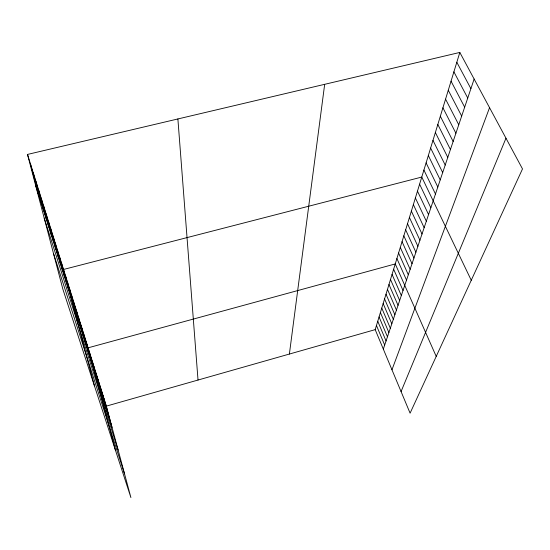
<?xml version="1.0" encoding="UTF-8"?>
<svg xmlns="http://www.w3.org/2000/svg" width="550" height="550" viewBox="0 0 550 550"><rect width="100%" height="100%" fill="white"/><g stroke="black" fill="none" stroke-linecap="round" stroke-linejoin="round"><path stroke-width="0.82" d="M289.382 354.042L324.672 84.322M459.821 52.436L522.5 168.926L410.094 413.174L375.189 329.636L459.821 52.436L27.5 154.433L62.844 289.094L130.907 497.564L106.329 406.127L27.5 154.433M383.322 349.092L474.134 79.042M391.964 369.786L489.548 107.683M401.067 391.566L505.979 138.229M106.329 406.127L375.189 329.636M456.823 62.267L470.896 88.674M453.894 71.844L467.741 98.051M451.048 81.18L464.668 107.188M448.271 90.276L461.677 116.091M445.562 99.144L458.755 124.767M442.922 107.8L455.909 133.231M440.344 116.243L453.138 141.481M437.828 124.486L450.429 149.531M435.373 132.529L447.789 157.389M432.974 140.381L445.204 165.062M430.629 148.06L442.688 172.556M428.34 155.554L440.227 179.871M426.099 162.882L437.821 187.021M423.913 170.053L435.469 194.006M471.254 280.273L421.774 177.059L63.525 269.466L94.442 385.88M419.602 184.181L430.842 207.783M417.478 191.146L428.56 214.569M415.394 197.952L426.326 221.196M413.366 204.607L424.146 227.679M411.373 211.124L422.015 234.018M409.427 217.498L419.932 240.226M407.522 223.733L417.89 246.29M405.659 229.838L415.889 252.23M403.837 235.819L413.937 258.046M402.05 241.67L412.026 263.739M400.297 247.411L410.149 269.314M398.578 253.028L408.313 274.773M396.901 258.534L406.512 280.122M436.219 356.4L395.251 263.931L88.069 347.834L115.493 450.354M393.635 269.225L403.019 290.503M392.054 274.416L401.328 295.543M390.5 279.503L399.664 300.486M388.974 284.494L398.035 305.326M387.482 289.389L396.44 310.083M386.011 294.195L394.873 314.744M384.574 298.911L393.332 319.316M383.158 303.545L391.82 323.806M381.769 308.089L390.342 328.212M380.408 312.551L388.884 332.544M379.067 316.938L387.454 336.793M377.754 321.248L386.052 340.966M376.461 325.476L384.677 345.063M53.487 253.447L124.541 473.873M44.213 218.103L118.126 450.024M35.537 185.048L112.042 427.384M105.181 402.462L110.935 423.878M104.012 398.729L109.808 420.31M102.816 394.928L108.659 416.666M101.606 391.05L107.491 412.961M100.368 387.104L106.294 409.179M99.11 383.075L105.078 405.329M97.824 378.971L103.833 401.397M96.511 374.784L102.568 397.389M95.177 370.514L101.282 393.298M93.809 366.163L99.963 389.125M92.421 361.721L98.615 384.862M90.998 357.184L97.247 380.518M89.547 352.557L95.844 376.076M86.556 343.007L92.95 366.912M85.016 338.078L91.458 362.182M83.435 333.039L89.932 357.349M81.826 327.896L88.371 352.406M80.176 322.63L86.776 347.353M78.492 317.254L85.147 342.189M76.773 311.754L83.476 336.903M75.006 306.13L81.771 331.492M73.205 300.376L80.018 325.957M71.362 294.484L78.231 320.293M69.472 288.447L76.402 314.483M67.54 282.274L74.525 308.543M65.56 275.949L72.6 302.452M61.531 263.086L68.688 290.056M59.482 256.548L66.694 283.752M57.379 249.844L64.659 277.296M55.234 242.976L62.569 270.669M53.027 235.943L60.424 263.883M50.765 228.724L58.224 256.912M48.448 221.32L55.969 249.762M46.069 213.723L53.653 242.426M43.629 205.927L51.274 234.891M41.119 197.917L48.826 227.15M38.541 189.695L46.317 219.196M35.894 181.246L43.732 211.014M33.179 172.556L41.078 202.606M30.381 163.625L38.349 193.951M177.884 118.951L198.021 380.036"/></g></svg>
